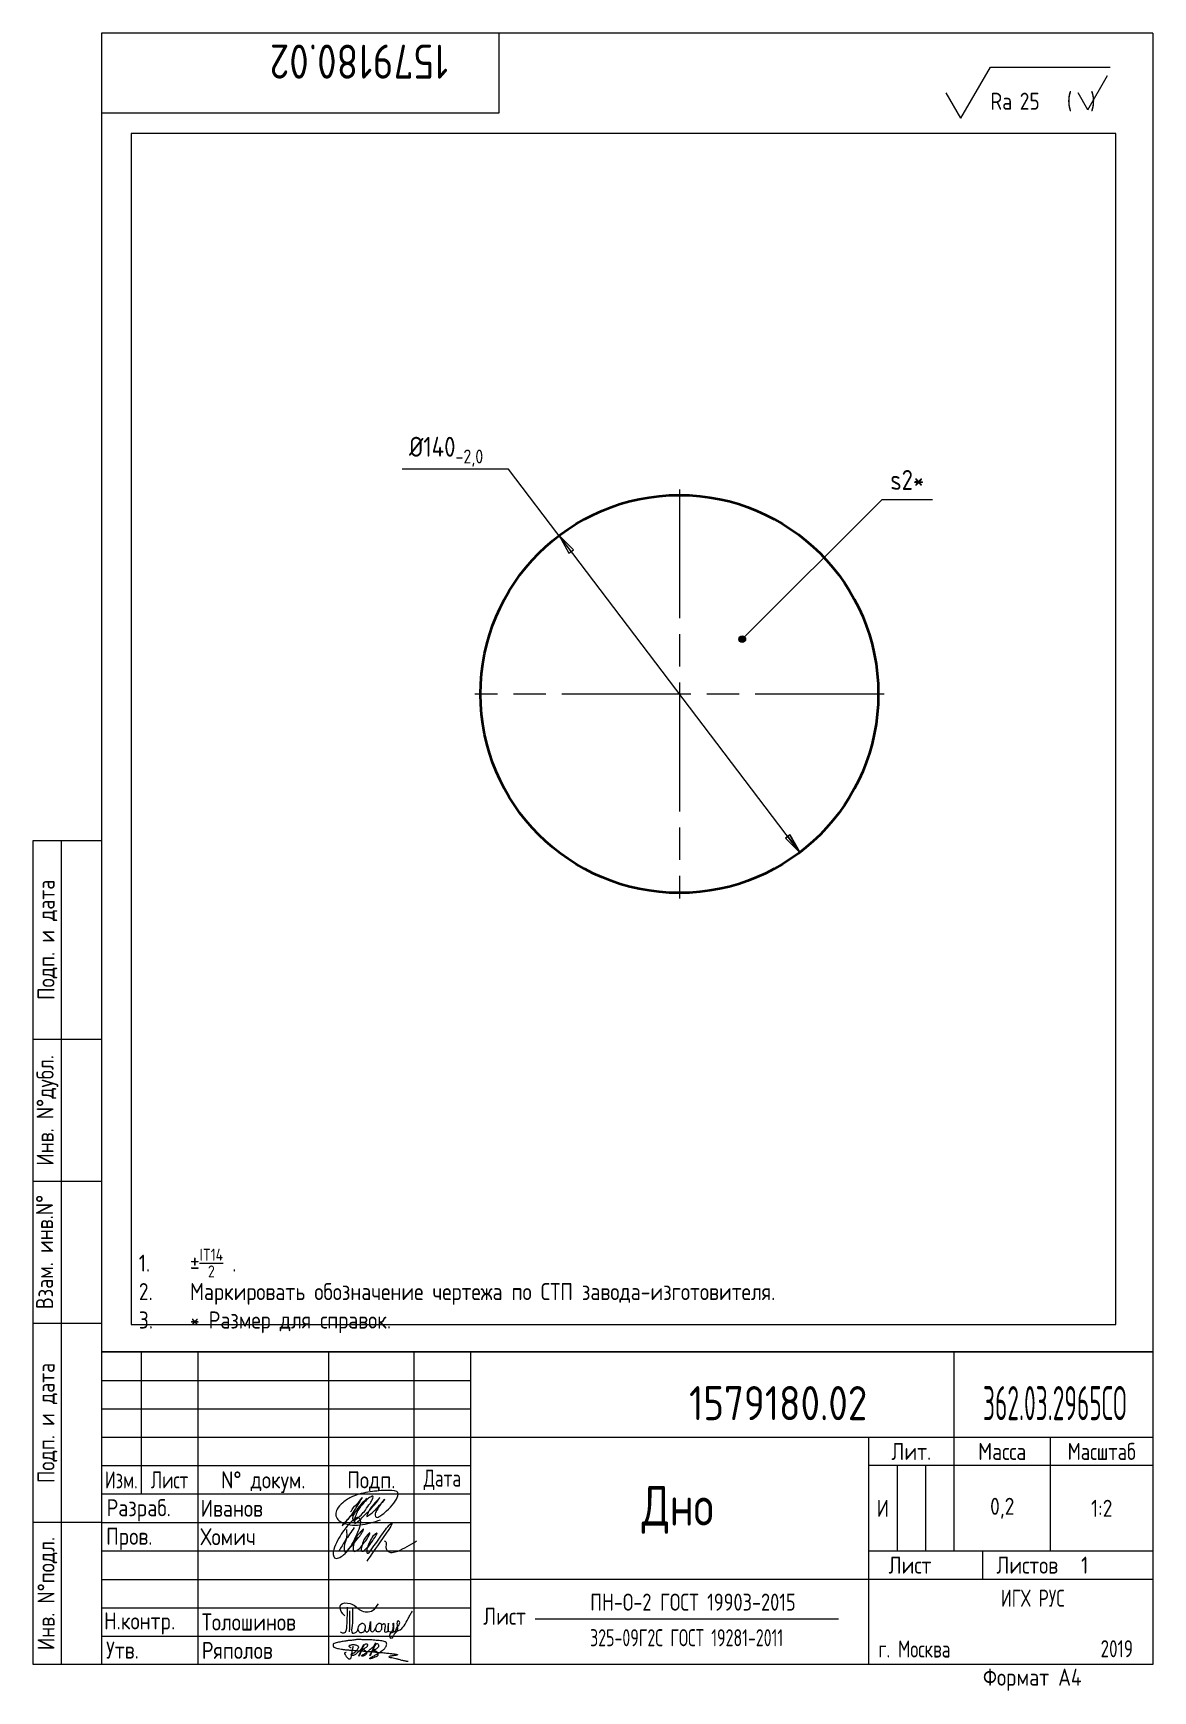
# Paper-space layout 'Лист1' of a CAD drawing. Header units: millimetres. Extents: x 8 to 205, y -1 to 291.
# The model-space entities are those that its viewports show. They can reach past a viewport. Long polylines and large blocks are cut down to what shows.
import ezdxf
from ezdxf.enums import TextEntityAlignment as Align

# ---------------------------------------------------------------- set-up
doc = ezdxf.new("R2010")
doc.units = ezdxf.units.MM
doc.header["$LTSCALE"] = 2
doc.linetypes.add('CENTER', pattern=[2, 1.25, -0.25, 0.25, -0.25])
doc.linetypes.add('CHAIN', pattern=[0.7087, 0.4724, -0.0591, 0.1181, -0.0591])
doc.layers.get('0').update_dxf_attribs({"lineweight": 18})
doc.layers.add('AM_VIEWS', color=1, linetype='Continuous', lineweight=25, plot=False)
for name, color, linetype, lineweight in [('Bord', 1, 'Continuous', 18), ('Cen', 5, 'CENTER', 18), ('Cont', 6, 'Continuous', 40), ('Dim', 7, 'Continuous', 18), ('Text', 3, 'Continuous', 18), ('Textb', 6, 'Continuous', 18), ('TEXTRUS', 3, 'Continuous', 18), ('Основные', 5, 'Continuous', 18), ('Подписи', 10, 'Continuous', 18), ('Размер (ГОСТ)', 7, 'Continuous', 25)]:
    doc.layers.add(name, color=color, linetype=linetype, lineweight=lineweight)
doc.styles.add('Style1', font='romans.shx', dxfattribs={"width": 0.8})

# ---------------------------------------------------------------- blocks, each defined once
blk = doc.blocks.new('A4')
at = {"layer": 'Bord', "lineweight": 18}
for p, q in [((205, 292), (20, 292)), ((20, 292), (20, 5)), ((90, 278), (90, 292)), ((205, 292), (205, 5)), ((20, 278), (90, 278)), ((8, 5), (8, 150)), ((8, 150), (20, 150)), ((13, 5), (13, 150)), ((8, 115), (20, 115)), ((20, 90), (8, 90)), ((20, 65), (8, 65)), ((205, 60), (20, 60)), ((20, 60), (205, 60)), ((27, 60), (27, 35)), ((37, 60), (37, 5)), ((60, 5), (60, 60)), ((75, 60), (75, 5)), ((85, 5), (85, 60)), ((170, 60), (170, 25)), ((20, 55), (85, 55)), ((20, 50), (85, 50)), ((20, 45), (85, 45)), ((85, 45), (205, 45)), ((155, 5), (155, 45)), ((187, 25), (187, 45)), ((20, 40), (85, 40)), ((205, 40), (155, 40)), ((160, 40), (160, 25)), ((165, 40), (165, 25)), ((85, 35), (20, 35)), ((20, 30), (8, 30)), ((20, 30), (85, 30)), ((20, 25), (85, 25)), ((155, 25), (205, 25)), ((175, 25), (175, 20)), ((20, 20), (85, 20)), ((205, 20), (85, 20)), ((20, 15), (85, 15)), ((20, 10), (85, 10)), ((20, 5), (8, 5)), ((205, 5), (20, 5))]:
    blk.add_line(p, q, dxfattribs=at)
at = {"layer": 'Bord', "lineweight": 18, "style": 'Style1', "width": 0.8}
for s, p in [('Подп. и дата', (10.5, 132.5)), ('Инв. N%%dдубл.', (10.5, 102.5)), ('Взам. инв.N%%d ', (10, 78.38)), ('Подп. и дата', (10.5, 47.5)), ('Инв. N%%dподл.', (10.5, 17.5))]:
    blk.add_text(s, height=3, rotation=90, dxfattribs=at).set_placement(p, align=Align.MIDDLE)
at = {"layer": 'Bord', "lineweight": 18, "style": 'Style1'}
for s, width, p in [('Лит.', 0.8, (162.5, 42.5)), ('Масса', 0.8, (178.5, 42.5)), ('Масштаб', 0.75, (196, 42.5)), ('Изм.', 0.7, (23.5, 37.5)), ('Лист', 0.7, (32, 37.5)), ('N%%d докум.', 0.8, (48.5, 37.5)), ('Подп.', 0.8, (67.5, 37.5)), ('Лист', 0.8, (162.27, 22.5)), ('Листов', 0.8, (182.9, 22.5))]:
    blk.add_text(s, height=3, dxfattribs=dict(at, width=width)).set_placement(p, align=Align.MIDDLE_CENTER)
at = {"layer": 'Bord', "lineweight": 18, "style": 'Style1', "width": 0.7}
for s, p in [('Дата', (80, 37.5)), ('ИГХ РУС', (183.87, 16.69))]:
    blk.add_text(s, height=3, dxfattribs=at).set_placement(p, align=Align.MIDDLE)
at = {"layer": 'Bord', "lineweight": 18, "style": 'Style1'}
for s, width, p in [('Разpаб.', 0.8, (20.92, 31.1)), ('Пpов.', 0.8, (20.84, 26.08)), ('Н.контp.', 0.8, (20.47, 11.19)), ('Утв.', 0.8, (20.84, 6.06)), ('г. Москва', 0.7, (156.71, 6.25)), ('Фоpмат А4', 0.8, (175.11, 1.29))]:
    blk.add_text(s, height=3, dxfattribs=dict(at, width=width)).set_placement(p)
at = {"layer": 'Bord', "lineweight": 18, "style": 'Style1', "width": 0.8}
blk.add_attdef('1234567', (81, 290), '', height=6, rotation=180, dxfattribs=at)
at = {"layer": 'Bord', "lineweight": 18, "style": 'Style1'}
for tag, p, height, width in [('1234567', (123.4, 48), 6, 0.8), ('ФИО', (39, 31), 3, 0.8), ('ФИО', (39, 26), 3, 0.8), ('ГОСТ_СОРТАМЕНТА', (98.19, 14), 3, 0.8), ('ФИО', (39, 11), 3, 0.8), ('ФИО', (39, 6), 3, 0.8), ('200', (192.85, 6.29), 3, 0.7)]:
    blk.add_attdef(tag, p, '', height=height, dxfattribs=dict(at, width=width))
at = {"layer": 'Bord', "lineweight": 18, "style": 'Style1', "width": 0.8}
for tag, height, p in [('123ХЯ', 6, (183.62, 48)), ('НАИМЕНОВАНИЕ', 5, (120, 30)), ('Сборочный_чертеж', 3, (120, 21.3))]:
    blk.add_attdef(tag, text='', height=height, dxfattribs=at).set_placement(p, align=Align.CENTER)
for tag, p in [('И', (157.49, 32.5)), ('700', (178.5, 32.5)), ('1:20', (196, 32.5))]:
    blk.add_attdef(tag, text='', height=3, dxfattribs=at).set_placement(p, align=Align.MIDDLE)
for tag, p in [('1', (171.12, 22.5)), ('2', (193, 22.5))]:
    blk.add_attdef(tag, text='', height=3, dxfattribs=at).set_placement(p, align=Align.MIDDLE_CENTER)
blk.add_attdef('ЛИСТ', text='', height=3, dxfattribs=at).set_placement((85.99, 12.5), align=Align.MIDDLE_LEFT)
at = {"layer": 'Bord', "lineweight": 18, "style": 'Style1', "width": 0.7}
blk.add_attdef('%%OГОСТ_ТЕХ._ТРЕБОВАНИЙ', text='', height=3, dxfattribs=at).set_placement((98.19, 8), align=Align.BOTTOM_LEFT)
blk = doc.blocks.new('A$C63F45750')
at = {"layer": 'Text'}
for points, knots in [([(3.17, 2.37), (3.12, 2.38), (3.04, 2.41), (2.94, 2.5), (2.85, 2.57), (2.79, 2.69), (2.87, 2.77), (2.99, 2.84), (3.16, 2.89), (3.36, 2.93), (3.6, 2.95), (3.82, 2.92), (4.05, 2.87), (4.25, 2.78), (4.45, 2.63), (4.46, 2.42), (4.38, 2.26), (4.28, 2.1), (4.17, 1.94), (4.03, 1.78), (3.89, 1.62), (3.75, 1.52), (3.63, 1.43), (3.49, 1.36), (3.35, 1.3), (3.24, 1.25), (3.16, 1.21), (3.12, 1.15), (3.19, 1.1), (3.27, 1.09), (3.4, 1.07), (3.55, 1.07), (3.72, 1.12), (3.92, 1.19), (4.1, 1.34), (4.26, 1.51), (4.44, 1.65), (4.59, 1.81), (4.74, 1.93), (4.84, 2.04), (4.93, 2.14), (5.07, 2.29), (5.19, 2.53), (5.28, 2.68), (5.35, 2.96), (5.23, 2.66), (5.2, 2.44), (5.04, 2.09), (4.95, 1.81), (4.86, 1.57), (4.75, 1.31), (4.67, 1.12), (4.46, 0.78), (4.62, 1.17), (4.71, 1.45), (4.88, 1.74), (5.01, 2), (5.08, 2.19), (5.19, 2.4), (5.32, 2.58), (5.4, 2.75), (5.52, 2.89), (5.65, 3.04), (5.85, 3.1), (6.02, 3.03), (6.08, 2.87), (6.03, 2.7), (5.9, 2.51), (5.7, 2.37), (5.55, 2.23), (5.4, 2.17), (5.31, 2.12), (5.12, 2.09), (5.35, 2.07), (5.48, 2), (5.64, 1.93), (5.75, 1.8), (5.85, 1.67), (5.89, 1.54), (5.89, 1.37), (5.8, 1.2), (5.63, 1.06), (5.41, 0.94), (5.23, 0.86), (5.02, 0.92), (5.13, 1.1), (5.28, 1.16), (5.44, 1.27), (5.61, 1.36), (5.74, 1.46), (5.86, 1.53), (5.95, 1.61), (6.05, 1.69), (6.15, 1.77), (6.28, 1.87), (6.46, 2.02), (6.65, 2.19), (6.83, 2.37), (6.98, 2.49), (7.11, 2.61), (7.2, 2.74), (7.32, 2.84), (7.42, 2.97), (7.48, 3.08), (7.48, 3.27), (7.34, 3.08), (7.28, 2.94), (7.18, 2.69), (7.1, 2.46), (7, 2.22), (6.93, 1.98), (6.83, 1.78), (6.73, 1.55), (6.67, 1.34), (6.6, 1.14), (6.56, 1.03), (6.39, 0.99), (6.62, 1.33), (6.75, 1.54), (6.93, 1.87), (7.05, 2.08), (7.18, 2.32), (7.33, 2.6), (7.47, 2.89), (7.6, 3.07), (7.79, 3.18), (7.95, 3.01), (8, 2.81), (7.99, 2.62), (7.94, 2.46), (7.83, 2.33), (7.69, 2.22), (7.53, 2.11), (7.37, 2.03), (7.21, 1.99), (7.11, 1.97), (6.89, 1.98), (7.07, 1.94), (7.15, 1.9), (7.27, 1.88), (7.39, 1.84), (7.52, 1.81), (7.62, 1.72), (7.7, 1.62), (7.78, 1.51), (7.83, 1.39), (7.87, 1.26), (7.88, 1.13), (7.86, 0.99), (7.75, 0.88), (7.6, 0.77), (7.4, 0.73), (7.19, 0.66), (6.97, 0.55), (6.71, 0.48), (6.57, 0.44), (6.42, 0.42), (6.52, 0.58), (6.61, 0.64), (6.81, 0.78), (7.06, 0.89), (7.33, 1.04), (7.55, 1.16), (7.7, 1.24), (7.84, 1.32), (7.99, 1.43), (8.21, 1.58), (8.48, 1.76), (8.74, 1.95), (8.97, 2.12), (9.1, 2.29), (9.23, 2.44), (9.3, 2.6), (9.37, 2.74), (9.42, 2.92), (9.45, 3.13), (9.21, 3.48), (8.67, 3.59), (8.09, 3.63), (7.57, 3.66), (7.06, 3.74), (6.57, 3.75), (6.09, 3.74), (5.67, 3.78), (5.28, 3.78), (4.96, 3.81), (4.65, 3.83), (4.31, 3.82), (3.97, 3.79), (3.61, 3.74), (3.22, 3.67), (2.86, 3.66), (2.53, 3.61), (2.18, 3.52), (1.78, 3.54), (1.38, 3.37), (0.96, 3.35), (0.58, 3.24), (0.25, 3.19), (0.03, 3.06), (-0.03, 2.83), (0.02, 2.6), (0.26, 2.38), (0.59, 2.33), (1, 2.2), (1.48, 2.15), (1.93, 2.05), (2.35, 2.02), (2.72, 2.01), (3.11, 1.94), (3.68, 1.94), (4.25, 1.83), (4.91, 1.87), (5.53, 1.76), (6.13, 1.72), (6.73, 1.71), (7.32, 1.62), (7.99, 1.55), (8.64, 1.54), (9.16, 1.46), (9.61, 1.42), (10.03, 1.4), (10.41, 1.32), (10.73, 1.29), (11.01, 1.24), (11.18, 1.23), (11.42, 1.14), (11.18, 1.06), (11.01, 1.03), (10.71, 0.98), (10.37, 0.92), (10.1, 0.91), (9.65, 0.75), (10.22, 0.67), (10.54, 0.59), (11.08, 0.47), (11.61, 0.35), (12.17, 0.15), (12.64, 0.08), (12.98, 0.03), (13.11, 0.01), (13.18, 0)], [0, 0, 0, 0, 0.153866, 0.270441, 0.388867, 0.510533, 0.592156, 0.71333, 0.90842, 1.11344, 1.349254, 1.61246, 1.782219, 2.047249, 2.291879, 2.451528, 2.651081, 2.806158, 3.017979, 3.227348, 3.462381, 3.633009, 3.75766, 3.920516, 4.080796, 4.214529, 4.291786, 4.349969, 4.397594, 4.50822, 4.594826, 4.799244, 4.954392, 5.128468, 5.437537, 5.632649, 5.842485, 6.094987, 6.293219, 6.410959, 6.551192, 6.687808, 7.022147, 7.294342, 7.425356, 7.52079, 7.946481, 8.313051, 8.59833, 8.833695, 9.090496, 9.427695, 9.601191, 9.883219, 10.093306, 10.673943, 10.798776, 10.974628, 11.287247, 11.486184, 11.648652, 11.848902, 12.027194, 12.25348, 12.40059, 12.537783, 12.716293, 12.91523, 13.208551, 13.438489, 13.549668, 13.67779, 13.77127, 13.930001, 14.029091, 14.272112, 14.434836, 14.547084, 14.739051, 14.830983, 15.061241, 15.268922, 15.500489, 15.788979, 15.879568, 16.024283, 16.221854, 16.418714, 16.593102, 16.783247, 16.91018, 17.018213, 17.135263, 17.278205, 17.430482, 17.620087, 17.979626, 18.191789, 18.388716, 18.565718, 18.714854, 18.857929, 19.039974, 19.171375, 19.283034, 19.400085, 19.618058, 19.882245, 20.150781, 20.377854, 20.649532, 20.89723, 21.042543, 21.40016, 21.557817, 21.667145, 21.752781, 21.926256, 22.412297, 22.813145, 22.961412, 23.171289, 23.607257, 23.940428, 24.110007, 24.291214, 24.48084, 24.697609, 24.904078, 25.034245, 25.218018, 25.407651, 25.573473, 25.787447, 25.930292, 26.051316, 26.18846, 26.285312, 26.406799, 26.52425, 26.630463, 26.793722, 26.898606, 27.029313, 27.171012, 27.314101, 27.419918, 27.580557, 27.709367, 27.829268, 28.024364, 28.266961, 28.41242, 28.705761, 28.989137, 29.187748, 29.233768, 29.332802, 29.529535, 29.667094, 30.039923, 30.332117, 30.61061, 30.769982, 30.856778, 31.109923, 31.313488, 31.656425, 32.066331, 32.296628, 32.49714, 32.710276, 32.891468, 33.014834, 33.177747, 33.444503, 33.618009, 34.409008, 34.914636, 35.419802, 35.95397, 36.458179, 36.88069, 37.388403, 37.738353, 38.034261, 38.353468, 38.693154, 39.037638, 39.391136, 39.787481, 40.203773, 40.488977, 40.784975, 41.26625, 41.668005, 42.070065, 42.499388, 42.869834, 43.079573, 43.213439, 43.554591, 43.717296, 44.153724, 44.506336, 45.019111, 45.587859, 45.90191, 46.270392, 46.703958, 47.093115, 47.952647, 48.44014, 49.079253, 49.808223, 50.268654, 50.851051, 51.604831, 52.298429, 52.776925, 53.1907, 53.661988, 54.042386, 54.348524, 54.616841, 54.853814, 54.983777, 55.126096, 55.333328, 55.613101, 56.008732, 56.315809, 56.59982, 56.87931, 57.399251, 57.889617, 58.432507, 59.066698, 59.660314, 59.862668, 60.07277, 60.07277, 60.07277, 60.07277]), ([(2.31, 1.53), (2.26, 1.52), (2.17, 1.51), (2.06, 1.48), (1.93, 1.38), (2.07, 1.25), (2.14, 1.11), (2.26, 0.93), (2.39, 0.72), (2.57, 0.54), (2.71, 0.44), (2.86, 0.4), (3.02, 0.43), (3.14, 0.54), (3.21, 0.79), (3.25, 1.07), (3.31, 1.4), (3.35, 1.67), (3.38, 1.92), (3.47, 2.19), (3.5, 2.43), (3.54, 2.59), (3.56, 2.64)], [0, 0, 0, 0, 0.15847, 0.269731, 0.363591, 0.555514, 0.688037, 0.848606, 1.204359, 1.433632, 1.58673, 1.729549, 1.880686, 2.057874, 2.19169, 2.63505, 2.928153, 3.184121, 3.441863, 3.696117, 4.025873, 4.178055, 4.178055, 4.178055, 4.178055])]:
    blk.add_open_spline(points, degree=3, knots=knots, dxfattribs=at)
blk = doc.blocks.new('A$C4F4A4F5D')
at = {"layer": 'Основные', "lineweight": 18}
for points, knots in [([(0.76, 2.84), (0.53, 3.07), (0.02, 3.58), (-0.25, 5.26), (1.65, 5.12), (2.72, 4.57), (3.71, 3.46), (5.71, 3.44), (6.39, 4.52), (6.67, 4.97)], [0, 0, 0, 0, 0.995549, 2.196439, 3.853213, 4.970011, 6.02292, 8.170898, 9.705386, 9.705386, 9.705386, 9.705386]), ([(1.19, 4.34), (1.17, 3.4), (1.13, 2.06), (0.98, -0.44), (0.2, -0.16), (0.03, -0.03), (0, 0)], [0, 0, 0, 0, 3.274293, 4.654149, 5.171803, 5.30168, 5.30168, 5.30168, 5.30168]), ([(1.58, 3.74), (1.58, 3.25), (1.58, 2.32), (1.61, 1.07), (1.55, 0.31), (1.53, 0)], [0, 0, 0, 0, 1.453969, 2.804084, 3.740223, 3.740223, 3.740223, 3.740223]), ([(2.1, 4.21), (2.1, 3.72), (2.08, 2.67), (2.22, 1.45), (1.71, -0.56), (3.23, 0.14), (3.06, 1.09), (3.85, 1.74), (4.43, 1.17), (4.31, 0.54), (4.11, -0.15), (3.33, -0.21), (3.11, 0.28), (3.13, 0.53), (3.14, 0.66)], [0, 0, 0, 0, 1.402041, 3.063923, 4.415037, 5.298701, 6.374637, 7.087927, 7.603499, 8.330482, 8.911132, 9.613125, 9.996533, 10.366919, 10.366919, 10.366919, 10.366919]), ([(7.18, 1.27), (7.27, 1.3), (7.44, 1.37), (7.78, 1.56), (7.87, 1.06), (7.83, 0.71), (7.66, -0.05), (8.07, 0.01), (8.43, 0.12), (8.39, 0.68), (8.46, 1.9), (8.39, 0.94), (8.43, 0.6), (8.37, 0.05), (8.74, 0.07), (9.11, -0.03), (9.26, 0.49), (9.33, 0.95), (9.27, 1.34), (9.32, 1.77), (9.28, 0.91), (9.34, 0.6), (9.2, 0.14), (9.65, -0.01), (9.83, 0.61), (10.14, 1.03), (10.6, 1.72), (9.95, 2.11), (9.91, 1.23), (10.07, 0.69), (9.92, 0), (9.35, -0.37), (8.95, -1.56), (8.34, 0.07), (10.28, -0.02), (11.26, 1.1), (11.82, 2.15), (12.24, 3.04), (12.52, 3.46), (12.65, 3.65)], [0, 0, 0, 0, 0.305783, 0.619019, 0.796582, 1.5526, 2.082394, 2.34716, 2.5822, 3.136594, 4.040413, 4.363654, 5.267311, 5.441668, 5.78494, 6.114287, 6.466434, 7.104395, 7.620812, 7.679251, 8.272982, 8.692439, 9.1059, 9.338721, 9.784511, 10.568279, 11.297869, 11.566962, 12.285888, 12.851793, 13.545205, 14.102749, 15.055561, 15.671649, 17.422398, 18.699613, 20.16544, 20.963871, 21.66672, 21.66672, 21.66672, 21.66672]), ([(4.28, 0.44), (4.31, 0.37), (4.37, 0.25), (4.41, 0.06), (4.62, -0.05), (5, 0.18), (5.14, 0.84), (5.2, 1.3), (5.31, 2.06), (5.31, 1.17), (5.3, 0.78), (5.2, 0.26), (5.58, -0.01), (5.91, 0.16), (6.08, 0.5), (6.26, 0.9), (6.43, 1.31), (6.72, 1.59), (7.17, 1.58), (7.18, 1.05), (7.31, 0.57), (6.99, 0.02), (6.34, -0.02), (6.17, 0.51), (6.24, 0.79), (6.27, 0.92)], [0, 0, 0, 0, 0.247339, 0.413433, 0.559308, 0.874045, 1.558567, 2.392422, 2.645523, 3.22433, 3.719885, 4.231527, 4.573657, 4.879974, 5.190145, 5.704595, 6.19318, 6.529505, 6.863422, 7.269696, 7.83948, 8.395909, 8.926487, 9.378613, 9.791445, 9.791445, 9.791445, 9.791445])]:
    blk.add_open_spline(points, degree=3, knots=knots, dxfattribs=at)
blk = doc.blocks.new('A$C314368CF')
at = {"layer": 'Text'}
for q in [(7.18, 6), (1.98, 3)]:
    blk.add_line((3.72, 0), q, dxfattribs=at)
at = {"layer": 'Text', "style": 'Style1', "width": 0.8}
blk.add_text('(  )', height=3, dxfattribs=at).set_placement((0, 0))
blk = doc.blocks.new('sherISO_18')
at = {"layer": 'Cont', "lineweight": 18}
for p, q in [((-30.94, -16.46), (-25.74, -7.46)), ((-25.74, -7.46), (-4.67, -7.46)), ((-30.94, -16.46), (-33.54, -11.96))]:
    blk.add_line(p, q, dxfattribs=at)
at = {"lineweight": 18}
blk.add_blockref('A$C314368CF', (-12.3, -14.96), dxfattribs=at)
at = {"layer": 'Textb', "lineweight": 18, "style": 'Style1', "width": 0.8}
blk.add_text('Ra', height=3, dxfattribs=at).set_placement((-25.74, -14.96))
blk.add_attdef('12,5', (-20.6, -14.96), '', height=3, dxfattribs=at)
blk = doc.blocks.new('Filled-1')
at = {"color": 0}
for p, q in [((0, 0), (-1, 0.143)), ((-1, 0.143), (-1, -0.143)), ((-1, 0), (0, 0)), ((-1, -0.143), (0, 0))]:
    blk.add_line(p, q, dxfattribs=at)
at = {"color": 0, "flags": 128}
blk.add_lwpolyline([(-1, -0.143), (0, 0), (-1, 0.143), (-1, -0.143)], dxfattribs=at)
at = {"color": 0}
blk.add_solid([(-1, -0.143), (0, 0), (-1, 0.143), (-1, -0.143)], dxfattribs=at)

msp = doc.modelspace()

# ---------------------------------------------------------------- hatches: boundary and pattern name
h = msp.add_hatch(color=256)
h.dxf.hatch_style = 1
h.paths.add_polyline_path([(714.156, 363.282, 1), (711.761, 363.282, 1)])

# ---------------------------------------------------------------- linework, layer by layer
for p, q in [((712.958, 363.282), (762.184, 412.433)), ((762.184, 412.433), (779.922, 412.433))]:
    msp.add_line(p, q)
msp.add_circle((712.958, 363.282), 1.198)
at = {"layer": 'Cen', "linetype": 'CHAIN', "lineweight": 18, "ltscale": 11.993792}
for p, q in [((690.842, 415.998), (690.842, 271.998)), ((762.842, 343.998), (618.842, 343.998))]:
    msp.add_line(p, q, dxfattribs=at)
at = {"layer": 'Cont'}
msp.add_circle((690.842, 343.998), 70, dxfattribs=at)
at = {"layer": 'Dim', "linetype": 'Continuous', "lineweight": 18}
for p, q in [((630.711, 423.159), (593.306, 423.159)), ((650.315, 397.351), (630.711, 423.159)), ((733.183, 288.256), (648.5, 399.74))]:
    msp.add_line(p, q, dxfattribs=at)

# ---------------------------------------------------------------- block references
at = {"layer": 'Dim', "linetype": 'Continuous', "lineweight": 25, "xscale": 7, "yscale": 7, "zscale": 7, "rotation": 127.22034589230293}
msp.add_blockref('Filled-1', (648.5, 399.74), dxfattribs=at)
at = {"layer": 'Размер (ГОСТ)', "linetype": 'Continuous', "lineweight": 25, "xscale": 6.999999999999999, "yscale": 6.999999999999999, "zscale": 6.999999999999999, "rotation": 307.22034589230293}
msp.add_blockref('Filled-1', (733.183, 288.256), dxfattribs=at)

# ---------------------------------------------------------------- texts
at = {"layer": 'Dim', "lineweight": 18, "char_height": 7, "attachment_point": 1, "style": 'Style1'}
for s, insert in [('\\A1;%%C140{\\H0.7x;\\S^-2,0 ;}', (595.706, 434.487)), ('\\A1;s2*', (765.056, 422.815))]:
    msp.add_mtext_dynamic_manual_height_columns(s, width=87.65634, gutter_width=15, heights=[0], dxfattribs=dict(at, insert=insert))

psp = doc.layouts.new('Лист1')

# ---------------------------------------------------------------- linework, layer by layer
at = {"layer": 'Bord', "lineweight": 18}
psp.add_line((96.51, 11.99), (149.86, 11.99), dxfattribs=at)
at = {"layer": 'Подписи', "lineweight": 18}
for points, knots in [([(66.92, 33.18), (66.43, 32.73), (65.57, 31.95), (64.77, 30.66), (64.28, 29.8), (64.51, 29.16), (65.21, 29.69), (65.81, 30.17), (66.72, 31.2), (67.39, 32.25), (67.85, 32.89), (68.06, 33.68), (67.33, 33.37), (66.77, 32.95), (66.15, 32.11), (65.47, 31.44), (65.11, 30.63), (64.78, 29.84), (64.68, 29.28), (64.72, 28.68), (65.45, 29.17), (66.13, 29.89), (67.43, 31.16), (68.32, 32.1), (69.7, 33.99), (67.69, 31.69), (67.32, 31.2), (66.77, 29.85), (68.14, 30.88), (68.5, 31.29), (70.58, 33.62), (69.14, 32.06), (68.76, 31.25), (68.25, 30.44), (68.56, 29.65), (69.57, 30.29), (70.45, 31.03), (71.48, 32.08), (72.15, 33.09), (72.74, 34.58), (69.9, 34.63), (67.62, 34.41), (64.64, 33.82), (62.76, 32.58), (61.66, 31.51), (61.29, 30.35), (61.77, 29.29), (62.83, 28.78), (64.15, 28.47), (65.74, 28.49), (67.54, 28.85), (68.74, 29.24), (69.32, 29.43)], [0, 0, 0, 0, 1.9755, 3.453266, 4.599682, 4.791473, 5.145238, 6.497385, 7.664272, 9.094306, 10.114998, 10.459762, 10.811562, 11.792042, 12.959743, 13.767676, 14.660412, 15.605031, 16.245448, 16.572031, 16.925795, 18.146901, 20.185044, 21.789331, 22.951009, 24.626743, 26.592474, 27.035558, 27.450584, 30.017364, 31.457812, 32.594833, 33.885024, 34.80449, 35.192074, 35.984441, 37.373068, 39.207782, 40.066553, 41.248724, 42.851981, 46.196805, 49.405498, 51.42283, 52.958607, 53.90671, 54.859511, 56.175895, 57.248919, 58.950609, 60.891135, 62.727304, 62.727304, 62.727304, 62.727304]), ([(64.04, 30.8), (64.2, 31.09), (64.56, 31.75), (65.36, 32.29), (66.63, 34.24), (64.42, 30.63), (63.78, 29.77), (61.97, 27.66), (64.12, 30.28), (65.02, 31.02), (65.53, 31.43)], [0, 0, 0, 0, 0.949687, 2.182955, 3.211934, 5.843898, 8.089363, 9.295303, 11.182264, 13.603818, 13.603818, 13.603818, 13.603818]), ([(63.31, 27.73), (63.35, 27.14), (63.44, 25.9), (62.69, 24.81), (63.02, 23.53), (64.33, 24.9), (64.77, 26.12), (65.58, 27.93), (66.04, 29.08), (65.29, 30.08), (63.82, 28.84), (62.51, 27.21), (61.24, 25), (60.9, 23.42), (61.29, 22.25), (62.9, 23.21), (64.01, 24.61), (65.23, 25.99), (65.99, 27.04), (66.63, 28.26), (65.62, 27.12), (64.95, 26.27), (64.43, 25.26), (64.48, 23.52), (65.84, 24.47), (66.3, 25.34), (66.99, 26.07), (67.8, 27.65), (66.3, 26.07), (66.17, 25.15), (65.8, 24.36), (66.05, 23.73), (66.93, 24.46), (67.5, 25.13), (68.07, 25.99), (69.06, 27.44), (67.96, 26.63), (67.53, 25.92), (67.13, 24.92), (66.84, 24.19), (66.96, 23.15), (68.68, 25.6), (69.46, 26.67), (70.54, 28.21), (72.21, 29.68), (68.47, 24.53), (67.37, 22.86), (66.91, 22.16)], [0, 0, 0, 0, 1.694377, 3.611891, 4.07736, 4.60447, 7.711907, 8.884558, 10.553021, 11.020313, 12.085944, 14.869427, 18.302412, 19.195025, 19.797312, 21.447957, 22.845763, 25.833596, 26.383869, 27.255355, 28.272531, 28.907972, 30.992725, 31.763238, 32.806058, 34.265897, 35.053159, 36.16987, 37.377204, 38.774687, 39.574428, 39.857371, 40.446901, 41.989311, 42.846158, 44.082314, 44.70121, 45.674294, 46.914256, 47.749726, 48.21214, 49.32338, 53.084538, 54.488933, 54.79415, 59.273817, 62.52012, 62.52012, 62.52012, 62.52012]), ([(64.66, 28.06), (64.12, 27.3), (63.18, 25.96), (62.34, 24.56), (61.97, 23.96)], [0, 0, 0, 0, 2.789819, 4.905952, 4.905952, 4.905952, 4.905952]), ([(69.94, 25.72), (70.04, 25.68), (70.36, 25.57), (70.23, 24.88), (70.23, 24.21), (70.9, 23.58), (72.83, 23.91), (74.27, 24.95), (75.54, 25.62), (75.71, 25.71)], [0, 0, 0, 0, 0.311213, 0.927253, 1.691866, 2.332851, 3.38436, 7.102546, 7.68894, 7.68894, 7.68894, 7.68894])]:
    psp.add_open_spline(points, degree=3, knots=knots, dxfattribs=at)

# ---------------------------------------------------------------- block references
at = {"lineweight": 18}
ref = psp.add_blockref('A4', (0.18, -1.05), dxfattribs=at)
ref.add_attrib('123ХЯ', '362.03.2965СО', dxfattribs={"layer": 'Textb', "height": 6, "style": 'Style1', "width": 0.48}).set_placement((187.92, 46.95), align=Align.CENTER)
ref.add_attrib('1234567', '1579180.02', (123.58, 46.95), dxfattribs={"layer": 'Textb', "height": 6, "style": 'Style1', "width": 0.8})
ref.add_attrib('И', 'И', dxfattribs={"layer": 'Text', "height": 3, "style": 'Style1', "width": 0.8}).set_placement((157.66, 31.45), align=Align.MIDDLE)
ref.add_attrib('700', '0,2', dxfattribs={"layer": 'Text', "height": 3, "style": 'Style1', "width": 0.8}).set_placement((178.68, 31.45), align=Align.MIDDLE)
ref.add_attrib('1:20', '1:2', dxfattribs={"layer": 'Text', "height": 3, "style": 'Style1', "width": 0.8}).set_placement((196.18, 31.45), align=Align.MIDDLE)
ref.add_attrib('2', '1', dxfattribs={"layer": 'Text', "height": 3, "style": 'Style1', "width": 0.8}).set_placement((193.18, 21.45), align=Align.MIDDLE_CENTER)
ref.add_attrib('200', '2019', (195.98, 5.24), dxfattribs={"layer": 'Text', "height": 3, "style": 'Style1', "width": 0.7})
ref.add_attrib('1234567', '1579180.02', (81.18, 288.95), dxfattribs={"layer": 'Textb', "height": 6, "rotation": 180, "style": 'Style1', "width": 0.8})
at = {"layer": 'Cont', "lineweight": 18}
psp.add_blockref('A$C63F45750', (60.95, 4.54), dxfattribs=at)
at = {"layer": 'Dim', "lineweight": 18}
ref = psp.add_blockref('sherISO_18', (202.34, 292.44), dxfattribs=at)
ref.add_attrib('12,5', '25', (181.75, 277.48), dxfattribs={"layer": 'Textb', "height": 3, "style": 'Style1', "width": 0.8})
at = {"layer": 'Подписи', "lineweight": 18}
psp.add_blockref('A$C4F4A4F5D', (62.25, 9.69), dxfattribs=at)

# ---------------------------------------------------------------- texts
at = {"lineweight": 18, "insert": (20.77, 77.11), "char_height": 3, "attachment_point": 1, "style": 'Style1'}
psp.add_mtext_dynamic_manual_height_columns('\\A1;\\pxi-3,l5,t5;1.\t%%P{\\H0.7x;\\SIT14/2;} .\\P2.\tМаркировать обозначение чертежа по СТП завода-изготовителя.\\P3.\t* Размер для справок.', width=480.9363, gutter_width=15, heights=[0], dxfattribs=at)
at = {"layer": 'Text', "lineweight": 18, "style": 'Style1', "width": 0.8}
for s, p in [('Иванов', (37.63, 29.95)), ('Хомич', (37.63, 24.95)), ('Толошинов', (37.85, 9.95)), ('Ряполов', (37.85, 4.95))]:
    psp.add_text(s, height=3, dxfattribs=at).set_placement(p)
at = {"layer": 'TEXTRUS', "lineweight": 18, "style": 'Style1'}
for s, height, width, p in [('Дно', 7, 0.75, (121.56, 28.4)), ('ПН-О-2 ГОСТ 19903-2015', 3, 0.75, (124.26, 13.44)), ('Лист', 3, 0.8, (91.12, 10.96)), ('325-09Г2С ГОСТ 19281-2011', 3, 0.65, (123.15, 7.18))]:
    psp.add_text(s, height=height, dxfattribs=dict(at, width=width)).set_placement(p, align=Align.CENTER)

# ---------------------------------------------------------------- viewports
at = {"layer": 'AM_VIEWS', "lineweight": 18}
psp.add_viewport(center=(112.03, 168.53), size=(173.26, 209.503), view_center_point=(671.143, 331.661), view_height=419.0069, dxfattribs=at)

doc.saveas('drawing.dxf')
